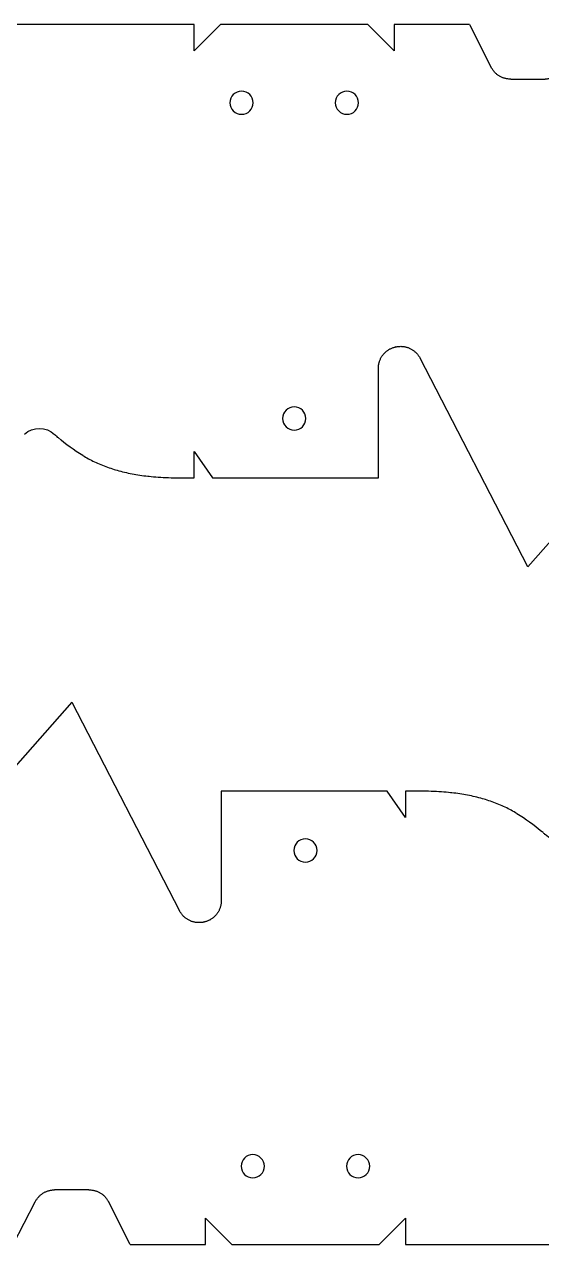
# Model space of a CAD drawing. Header units: millimetres. Extents: x -180 to 2481, y -290 to 1167.
# Drawn here: x 865.5 to 963.7, y 934.7 to 1166.6 of the extents above; entities that cross this region are included whole.
import ezdxf

# ---------------------------------------------------------------- set-up
doc = ezdxf.new("R2010")
doc.units = ezdxf.units.MM

# ---------------------------------------------------------------- blocks, each defined once
blk = doc.blocks.new('Cargo Text')
at = {"color": 7, "ltscale": 0.228325}
blk.add_line((68.5268, 141.828506), (72.703908, 133.70671), dxfattribs=at)
at = {"color": 7, "ltscale": 0.22964}
blk.add_line((90.7457, 141.830906), (86.582317, 133.64301), dxfattribs=at)
at = {"color": 7, "ltscale": 0.356433}
blk.add_line((90.7457, 141.830906), (105.003, 141.834019), dxfattribs=at)
at = {"color": 7, "ltscale": 0.126103}
blk.add_line((105.003, 141.834019), (105.003, 136.789906), dxfattribs=at)
at = {"color": 7, "ltscale": 0.176777}
for p, q in [((105.003, 136.789906), (110.003, 141.789906)), ((138.003, 141.789906), (143.003, 136.789906))]:
    blk.add_line(p, q, dxfattribs=at)
at = {"color": 7}
for p, q in [((110.003, 141.789906), (138.003, 141.789906)), ((143.003, 141.789906), (183.945, 141.789906)), ((79.6398, 38.776306), (100.110721, 78.409251)), ((108.028, 55.669106), (108.027953, 76.454406)), ((139.501956, 55.66919), (108.028, 55.669106))]:
    blk.add_line(p, q, dxfattribs=at)
at = {"color": 7, "ltscale": 0.125}
for p, q in [((143.003, 136.789906), (143.003, 141.789906)), ((143.003, 55.669199), (143.003, 60.669199))]:
    blk.add_line(p, q, dxfattribs=at)
at = {"color": 7, "ltscale": 0.003382}
blk.add_line((72.703908, 133.70671), (72.767521, 133.587328), dxfattribs=at)
at = {"color": 7, "ltscale": 0.003367}
blk.add_line((72.767521, 133.587328), (72.834354, 133.470407), dxfattribs=at)
at = {"color": 7, "ltscale": 0.003345}
blk.add_line((72.834354, 133.470407), (72.904191, 133.356299), dxfattribs=at)
at = {"color": 7, "ltscale": 0.003323}
for p, q in [((72.904191, 133.356299), (72.976968, 133.245057)), ((83.285144, 131.446627), (83.417322, 131.460492))]:
    blk.add_line(p, q, dxfattribs=at)
at = {"color": 7, "ltscale": 0.003303}
for p, q in [((72.976968, 133.245057), (73.052623, 133.13673)), ((83.417322, 131.460492), (83.548234, 131.478251))]:
    blk.add_line(p, q, dxfattribs=at)
at = {"color": 7, "ltscale": 0.003284}
for p, q in [((73.052623, 133.13673), (73.131094, 133.031363)), ((83.548234, 131.478251), (83.67781, 131.499868))]:
    blk.add_line(p, q, dxfattribs=at)
at = {"color": 7, "ltscale": 0.003267}
for p, q in [((73.131094, 133.031363), (73.212317, 132.929002)), ((83.67781, 131.499868), (83.80598, 131.525309)), ((100.458353, 78.965269), (100.382434, 78.858885)), ((105.472087, 80.321708), (105.350782, 80.370358)), ((107.978762, 77.109496), (107.957084, 77.238347))]:
    blk.add_line(p, q, dxfattribs=at)
at = {"color": 7, "ltscale": 0.00325}
blk.add_line((73.212317, 132.929002), (73.296232, 132.82969), dxfattribs=at)
at = {"color": 7, "ltscale": 0.003235}
blk.add_line((73.296232, 132.82969), (73.382777, 132.733466), dxfattribs=at)
at = {"color": 7, "ltscale": 0.003222}
for p, q in [((73.382777, 132.733466), (73.471892, 132.64037)), ((84.057839, 131.587522), (84.181398, 131.624222))]:
    blk.add_line(p, q, dxfattribs=at)
at = {"color": 7, "ltscale": 0.00321}
for p, q in [((73.471892, 132.64037), (73.563518, 132.550439)), ((84.181398, 131.624222), (84.303295, 131.664603)), ((102.634478, 80.492185), (102.511783, 80.454268))]:
    blk.add_line(p, q, dxfattribs=at)
at = {"color": 7, "ltscale": 0.003199}
blk.add_line((73.563518, 132.550439), (73.657595, 132.463709), dxfattribs=at)
at = {"color": 7, "ltscale": 0.00319}
for p, q in [((73.657595, 132.463709), (73.754064, 132.380217)), ((84.42347, 131.708629), (84.541862, 131.756265))]:
    blk.add_line(p, q, dxfattribs=at)
at = {"color": 7, "ltscale": 0.003182}
blk.add_line((73.754064, 132.380217), (73.852869, 132.299995), dxfattribs=at)
at = {"color": 7, "ltscale": 0.003175}
for p, q in [((73.852869, 132.299995), (73.953951, 132.223078)), ((85.418045, 132.262943), (85.51787, 132.341439))]:
    blk.add_line(p, q, dxfattribs=at)
at = {"color": 7, "ltscale": 0.003171}
blk.add_line((73.953951, 132.223078), (74.057254, 132.149498), dxfattribs=at)
at = {"color": 7, "ltscale": 0.003168}
for p, q in [((85.211602, 132.115844), (85.315938, 132.187733)), ((84.885771, 131.920463), (84.996464, 131.982173))]:
    blk.add_line(p, q, dxfattribs=at)
at = {"color": 7, "ltscale": 0.00317}
for p, q in [((85.315938, 132.187733), (85.418045, 132.262943)), ((74.491544, 131.889201), (74.605105, 131.832791))]:
    blk.add_line(p, q, dxfattribs=at)
at = {"color": 7, "ltscale": 0.003181}
blk.add_line((85.51787, 132.341439), (85.615356, 132.423182), dxfattribs=at)
at = {"color": 7, "ltscale": 0.003188}
for p, q in [((85.615356, 132.423182), (85.710449, 132.508136)), ((74.837821, 131.730592), (74.956862, 131.684867))]:
    blk.add_line(p, q, dxfattribs=at)
at = {"color": 7, "ltscale": 0.003197}
for p, q in [((85.710449, 132.508136), (85.803093, 132.596263)), ((74.956862, 131.684867), (75.077614, 131.642767))]:
    blk.add_line(p, q, dxfattribs=at)
at = {"color": 7, "ltscale": 0.003207}
for p, q in [((85.803093, 132.596263), (85.893233, 132.687526)), ((75.077614, 131.642767), (75.200018, 131.604324)), ((101.806615, 80.148741), (101.695152, 80.085215)), ((102.390401, 80.41257), (102.270431, 80.367129)), ((106.940489, 79.291057), (106.852437, 79.384365)), ((107.334718, 78.786086), (107.262231, 78.891932))]:
    blk.add_line(p, q, dxfattribs=at)
at = {"color": 7, "ltscale": 0.003218}
blk.add_line((85.893233, 132.687526), (85.980811, 132.781883), dxfattribs=at)
at = {"color": 7, "ltscale": 0.003231}
for p, q in [((85.980811, 132.781883), (86.065772, 132.879295)), ((103.392524, 80.638555), (103.264096, 80.62395)), ((107.790968, 77.865667), (107.746448, 77.987015))]:
    blk.add_line(p, q, dxfattribs=at)
at = {"color": 7, "ltscale": 0.003246}
blk.add_line((86.065772, 132.879295), (86.148057, 132.979721), dxfattribs=at)
at = {"color": 7, "ltscale": 0.003261}
for p, q in [((86.148057, 132.979721), (86.22761, 133.083117)), ((100.537328, 79.069067), (100.458353, 78.965269)), ((105.591602, 80.269478), (105.472087, 80.321708))]:
    blk.add_line(p, q, dxfattribs=at)
at = {"color": 7, "ltscale": 0.003278}
blk.add_line((86.22761, 133.083117), (86.30437, 133.189437), dxfattribs=at)
at = {"color": 7, "ltscale": 0.003297}
for p, q in [((86.30437, 133.189437), (86.378281, 133.298637)), ((104.977135, 80.494346), (104.849689, 80.52821)), ((100.173721, 78.525092), (100.110721, 78.409251))]:
    blk.add_line(p, q, dxfattribs=at)
at = {"color": 7, "ltscale": 0.003316}
blk.add_line((86.378281, 133.298637), (86.449282, 133.410666), dxfattribs=at)
at = {"color": 7, "ltscale": 0.003336}
blk.add_line((86.449282, 133.410666), (86.517314, 133.525475), dxfattribs=at)
at = {"color": 7, "ltscale": 0.003358}
blk.add_line((86.517314, 133.525475), (86.582317, 133.64301), dxfattribs=at)
at = {"color": 7, "ltscale": 0.003167}
for p, q in [((74.057254, 132.149498), (74.162721, 132.079289)), ((74.379922, 131.949108), (74.491544, 131.889201)), ((84.996464, 131.982173), (85.105092, 132.047312))]:
    blk.add_line(p, q, dxfattribs=at)
at = {"color": 7, "ltscale": 0.003166}
for p, q in [((74.162721, 132.079289), (74.270295, 132.012482)), ((74.270295, 132.012482), (74.379922, 131.949108)), ((85.105092, 132.047312), (85.211602, 132.115844))]:
    blk.add_line(p, q, dxfattribs=at)
at = {"color": 7, "ltscale": 0.003174}
blk.add_line((74.605105, 131.832791), (74.72055, 131.779911), dxfattribs=at)
at = {"color": 7, "ltscale": 0.00318}
blk.add_line((74.72055, 131.779911), (74.837821, 131.730592), dxfattribs=at)
at = {"color": 7, "ltscale": 0.003219}
for p, q in [((75.200018, 131.604324), (75.324016, 131.56957)), ((101.270031, 79.796927), (101.169379, 79.716596)), ((103.009431, 80.582921), (102.883404, 80.556542)), ((106.47191, 79.729381), (106.370081, 79.808216)), ((107.646438, 78.224791), (107.591042, 78.341025))]:
    blk.add_line(p, q, dxfattribs=at)
at = {"color": 7, "ltscale": 0.003233}
blk.add_line((75.324016, 131.56957), (75.449545, 131.538538), dxfattribs=at)
at = {"color": 7, "ltscale": 0.003247}
for p, q in [((75.449545, 131.538538), (75.576543, 131.51126)), ((103.780904, 80.658516), (103.651036, 80.655852)), ((107.902084, 77.492979), (107.868826, 77.618548))]:
    blk.add_line(p, q, dxfattribs=at)
at = {"color": 7, "ltscale": 0.003263}
blk.add_line((75.576543, 131.51126), (75.704947, 131.487767), dxfattribs=at)
at = {"color": 7, "ltscale": 0.003281}
for p, q in [((75.704947, 131.487767), (75.834692, 131.468092)), ((104.431954, 80.611695), (104.301888, 80.629084)), ((108.010341, 76.849267), (107.996522, 76.979766))]:
    blk.add_line(p, q, dxfattribs=at)
at = {"color": 7, "ltscale": 0.003299}
blk.add_line((75.834692, 131.468092), (75.965709, 131.452265), dxfattribs=at)
at = {"color": 7, "ltscale": 0.003319}
blk.add_line((75.965709, 131.452265), (76.097929, 131.440318), dxfattribs=at)
at = {"color": 7, "ltscale": 0.00334}
blk.add_line((76.097929, 131.440318), (76.231282, 131.43228), dxfattribs=at)
at = {"color": 7, "ltscale": 0.003362}
blk.add_line((76.231282, 131.43228), (76.365693, 131.42818), dxfattribs=at)
at = {"color": 7, "ltscale": 0.16291}
blk.add_line((82.8821, 131.428715), (76.365693, 131.42818), dxfattribs=at)
at = {"color": 7, "ltscale": 0.00338}
blk.add_line((82.8821, 131.428715), (83.017291, 131.430707), dxfattribs=at)
at = {"color": 7, "ltscale": 0.003365}
blk.add_line((83.017291, 131.430707), (83.151775, 131.436688), dxfattribs=at)
at = {"color": 7, "ltscale": 0.003343}
blk.add_line((83.151775, 131.436688), (83.285144, 131.446627), dxfattribs=at)
at = {"color": 7, "ltscale": 0.003251}
blk.add_line((83.80598, 131.525309), (83.932678, 131.554539), dxfattribs=at)
at = {"color": 7, "ltscale": 0.003236}
for p, q in [((83.932678, 131.554539), (84.057839, 131.587522)), ((103.52154, 80.649194), (103.392524, 80.638555)), ((107.831775, 77.742811), (107.790968, 77.865667))]:
    blk.add_line(p, q, dxfattribs=at)
at = {"color": 7, "ltscale": 0.0032}
blk.add_line((84.303295, 131.664603), (84.42347, 131.708629), dxfattribs=at)
at = {"color": 7, "ltscale": 0.003183}
blk.add_line((84.541862, 131.756265), (84.658414, 131.807473), dxfattribs=at)
at = {"color": 7, "ltscale": 0.003176}
blk.add_line((84.658414, 131.807473), (84.773069, 131.862217), dxfattribs=at)
at = {"color": 7, "ltscale": 0.003172}
blk.add_line((84.773069, 131.862217), (84.885771, 131.920463), dxfattribs=at)
at = {"color": 7, "ltscale": 0.003274}
for p, q in [((100.382434, 78.858885), (100.309644, 78.750001)), ((105.350782, 80.370358), (105.227787, 80.415378)), ((107.996522, 76.979766), (107.978762, 77.109496))]:
    blk.add_line(p, q, dxfattribs=at)
at = {"color": 7, "ltscale": 0.003254}
for p, q in [((100.619287, 79.170197), (100.537328, 79.069067)), ((105.709228, 80.213719), (105.591602, 80.269478)), ((107.931514, 77.366211), (107.902084, 77.492979))]:
    blk.add_line(p, q, dxfattribs=at)
at = {"color": 7, "ltscale": 0.003248}
for p, q in [((100.704154, 79.268578), (100.619287, 79.170197)), ((105.824869, 80.154484), (105.709228, 80.213719))]:
    blk.add_line(p, q, dxfattribs=at)
at = {"color": 7, "ltscale": 0.003242}
for p, q in [((100.791854, 79.364132), (100.704154, 79.268578)), ((103.651036, 80.655852), (103.52154, 80.649194)), ((105.938431, 80.09183), (105.824869, 80.154484)), ((107.868826, 77.618548), (107.831775, 77.742811))]:
    blk.add_line(p, q, dxfattribs=at)
at = {"color": 7, "ltscale": 0.003237}
for p, q in [((100.882306, 79.456782), (100.791854, 79.364132)), ((106.049822, 80.025815), (105.938431, 80.09183))]:
    blk.add_line(p, q, dxfattribs=at)
at = {"color": 7, "ltscale": 0.003232}
for p, q in [((100.975433, 79.546456), (100.882306, 79.456782)), ((106.158953, 79.956499), (106.049822, 80.025815))]:
    blk.add_line(p, q, dxfattribs=at)
at = {"color": 7, "ltscale": 0.003227}
for p, q in [((101.071151, 79.633083), (100.975433, 79.546456)), ((103.264096, 80.62395), (103.136364, 80.605399)), ((106.265734, 79.883944), (106.158953, 79.956499)), ((107.746448, 77.987015), (107.698256, 78.106756))]:
    blk.add_line(p, q, dxfattribs=at)
at = {"color": 7, "ltscale": 0.003223}
for p, q in [((101.169379, 79.716596), (101.071151, 79.633083)), ((103.136364, 80.605399), (103.009431, 80.582921)), ((106.370081, 79.808216), (106.265734, 79.883944)), ((107.698256, 78.106756), (107.646438, 78.224791))]:
    blk.add_line(p, q, dxfattribs=at)
at = {"color": 7, "ltscale": 0.003216}
for p, q in [((101.373022, 79.874014), (101.270031, 79.796927)), ((102.883404, 80.556542), (102.758386, 80.526286)), ((106.571139, 79.647507), (106.47191, 79.729381)), ((107.591042, 78.341025), (107.532119, 78.455363))]:
    blk.add_line(p, q, dxfattribs=at)
at = {"color": 7, "ltscale": 0.003213}
for p, q in [((101.478265, 79.947796), (101.373022, 79.874014)), ((102.758386, 80.526286), (102.634478, 80.492185)), ((106.667687, 79.562665), (106.571139, 79.647507)), ((107.532119, 78.455363), (107.46972, 78.567713))]:
    blk.add_line(p, q, dxfattribs=at)
at = {"color": 7, "ltscale": 0.003211}
for p, q in [((101.585672, 80.018215), (101.478265, 79.947796)), ((106.761479, 79.474926), (106.667687, 79.562665)), ((107.46972, 78.567713), (107.403901, 78.677984))]:
    blk.add_line(p, q, dxfattribs=at)
at = {"color": 7, "ltscale": 0.003209}
for p, q in [((101.695152, 80.085215), (101.585672, 80.018215)), ((102.511783, 80.454268), (102.390401, 80.41257)), ((106.852437, 79.384365), (106.761479, 79.474926)), ((107.403901, 78.677984), (107.334718, 78.786086))]:
    blk.add_line(p, q, dxfattribs=at)
at = {"color": 7, "ltscale": 0.003206}
for p, q in [((101.919968, 80.208743), (101.806615, 80.148741)), ((102.035118, 80.265173), (101.919968, 80.208743)), ((102.151971, 80.317982), (102.035118, 80.265173)), ((102.270431, 80.367129), (102.151971, 80.317982)), ((107.025562, 79.195079), (106.940489, 79.291057)), ((107.107589, 79.096512), (107.025562, 79.195079)), ((107.1865, 78.995435), (107.107589, 79.096512)), ((107.262231, 78.891932), (107.1865, 78.995435))]:
    blk.add_line(p, q, dxfattribs=at)
at = {"color": 7, "ltscale": 0.003253}
blk.add_line((103.911034, 80.657176), (103.780904, 80.658516), dxfattribs=at)
at = {"color": 7, "ltscale": 0.00326}
for p, q in [((104.041315, 80.651826), (103.911034, 80.657176)), ((107.957084, 77.238347), (107.931514, 77.366211))]:
    blk.add_line(p, q, dxfattribs=at)
at = {"color": 7, "ltscale": 0.003266}
blk.add_line((104.171637, 80.642463), (104.041315, 80.651826), dxfattribs=at)
at = {"color": 7, "ltscale": 0.003273}
blk.add_line((104.301888, 80.629084), (104.171637, 80.642463), dxfattribs=at)
at = {"color": 7, "ltscale": 0.003288}
for p, q in [((104.561722, 80.590299), (104.431954, 80.611695)), ((108.020197, 76.718112), (108.010341, 76.849267))]:
    blk.add_line(p, q, dxfattribs=at)
at = {"color": 7, "ltscale": 0.003296}
for p, q in [((104.691078, 80.564907), (104.561722, 80.590299)), ((108.026072, 76.586413), (108.020197, 76.718112))]:
    blk.add_line(p, q, dxfattribs=at)
at = {"color": 7, "ltscale": 0.00407}
blk.add_line((104.691078, 80.564907), (104.849689, 80.52821), dxfattribs=at)
at = {"color": 7, "ltscale": 0.003289}
for p, q in [((105.103203, 80.456722), (104.977135, 80.494346)), ((100.24005, 78.638707), (100.173721, 78.525092))]:
    blk.add_line(p, q, dxfattribs=at)
at = {"color": 7, "ltscale": 0.003282}
for p, q in [((105.227787, 80.415378), (105.103203, 80.456722)), ((100.309644, 78.750001), (100.24005, 78.638707))]:
    blk.add_line(p, q, dxfattribs=at)
at = {"color": 7, "ltscale": 0.003301}
blk.add_line((108.027953, 76.454406), (108.026072, 76.586413), dxfattribs=at)
at = {"color": 7, "ltscale": 0.004776}
blk.add_line((168.971, 63.426706), (168.8261, 63.302206), dxfattribs=at)
at = {"color": 7, "ltscale": 0.004774}
blk.add_line((169.1117, 63.555806), (168.971, 63.426706), dxfattribs=at)
at = {"color": 7, "ltscale": 0.152597}
blk.add_line((143.003, 60.669199), (139.501956, 55.66919), dxfattribs=at)
at = {"color": 7, "ltscale": 0.008302}
blk.add_line((160.412956, 58.064695), (160.104002, 57.942962), dxfattribs=at)
at = {"color": 7, "ltscale": 0.008264}
blk.add_line((160.71901, 58.189562), (160.412956, 58.064695), dxfattribs=at)
at = {"color": 7, "ltscale": 0.008226}
blk.add_line((161.022148, 58.317536), (160.71901, 58.189562), dxfattribs=at)
at = {"color": 7, "ltscale": 0.008189}
blk.add_line((161.322355, 58.448591), (161.022148, 58.317536), dxfattribs=at)
at = {"color": 7, "ltscale": 0.008153}
blk.add_line((161.619617, 58.582703), (161.322355, 58.448591), dxfattribs=at)
at = {"color": 7, "ltscale": 0.008117}
blk.add_line((161.913921, 58.719847), (161.619617, 58.582703), dxfattribs=at)
at = {"color": 7, "ltscale": 0.008082}
blk.add_line((162.205254, 58.859996), (161.913921, 58.719847), dxfattribs=at)
at = {"color": 7, "ltscale": 0.008048}
blk.add_line((162.493604, 59.003128), (162.205254, 58.859996), dxfattribs=at)
at = {"color": 7, "ltscale": 0.008014}
blk.add_line((162.778958, 59.149216), (162.493604, 59.003128), dxfattribs=at)
at = {"color": 7, "ltscale": 0.007982}
blk.add_line((163.061305, 59.298237), (162.778958, 59.149216), dxfattribs=at)
at = {"color": 7, "ltscale": 0.007949}
blk.add_line((163.340635, 59.450167), (163.061305, 59.298237), dxfattribs=at)
at = {"color": 7, "ltscale": 0.007918}
blk.add_line((163.616936, 59.604982), (163.340635, 59.450167), dxfattribs=at)
at = {"color": 7, "ltscale": 0.007887}
blk.add_line((163.890197, 59.762658), (163.616936, 59.604982), dxfattribs=at)
at = {"color": 7, "ltscale": 0.007869}
blk.add_line((164.160799, 59.923407), (163.890197, 59.762658), dxfattribs=at)
at = {"color": 7, "ltscale": 0.060365}
blk.add_line((145.4176, 55.669206), (143.003, 55.669199), dxfattribs=at)
at = {"color": 7, "ltscale": 0.009099}
blk.add_line((145.781538, 55.670569), (145.4176, 55.669206), dxfattribs=at)
at = {"color": 7, "ltscale": 0.013477}
blk.add_line((146.320601, 55.675721), (145.781538, 55.670569), dxfattribs=at)
at = {"color": 7, "ltscale": 0.013183}
blk.add_line((146.847846, 55.684537), (146.320601, 55.675721), dxfattribs=at)
at = {"color": 7, "ltscale": 0.01291}
blk.add_line((147.364098, 55.696961), (146.847846, 55.684537), dxfattribs=at)
at = {"color": 7, "ltscale": 0.012656}
blk.add_line((147.870074, 55.712939), (147.364098, 55.696961), dxfattribs=at)
at = {"color": 7, "ltscale": 0.012418}
blk.add_line((148.366402, 55.732425), (147.870074, 55.712939), dxfattribs=at)
at = {"color": 7, "ltscale": 0.012194}
blk.add_line((148.85364, 55.755377), (148.366402, 55.732425), dxfattribs=at)
at = {"color": 7, "ltscale": 0.011984}
blk.add_line((149.332281, 55.781757), (148.85364, 55.755377), dxfattribs=at)
at = {"color": 7, "ltscale": 0.011786}
blk.add_line((149.80277, 55.811527), (149.332281, 55.781757), dxfattribs=at)
at = {"color": 7, "ltscale": 0.011598}
blk.add_line((150.265504, 55.844657), (149.80277, 55.811527), dxfattribs=at)
at = {"color": 7, "ltscale": 0.01142}
blk.add_line((150.720843, 55.881115), (150.265504, 55.844657), dxfattribs=at)
at = {"color": 7, "ltscale": 0.011262}
blk.add_line((151.169548, 55.920914), (150.720843, 55.881115), dxfattribs=at)
at = {"color": 7, "ltscale": 0.009591}
blk.add_line((151.5514, 55.957906), (151.169548, 55.920914), dxfattribs=at)
at = {"color": 7, "ltscale": 0.006155}
blk.add_line((151.796277, 55.98339), (151.5514, 55.957906), dxfattribs=at)
at = {"color": 7, "ltscale": 0.00958}
blk.add_line((152.177053, 56.026298), (151.796277, 55.98339), dxfattribs=at)
at = {"color": 7, "ltscale": 0.009537}
blk.add_line((152.555657, 56.072966), (152.177053, 56.026298), dxfattribs=at)
at = {"color": 7, "ltscale": 0.009494}
blk.add_line((152.932065, 56.123373), (152.555657, 56.072966), dxfattribs=at)
at = {"color": 7, "ltscale": 0.009452}
blk.add_line((153.306253, 56.177497), (152.932065, 56.123373), dxfattribs=at)
at = {"color": 7, "ltscale": 0.00941}
blk.add_line((153.6782, 56.235318), (153.306253, 56.177497), dxfattribs=at)
at = {"color": 7, "ltscale": 0.009369}
blk.add_line((154.047882, 56.296814), (153.6782, 56.235318), dxfattribs=at)
at = {"color": 7, "ltscale": 0.009328}
blk.add_line((154.415279, 56.361964), (154.047882, 56.296814), dxfattribs=at)
at = {"color": 7, "ltscale": 0.009288}
blk.add_line((154.780369, 56.430747), (154.415279, 56.361964), dxfattribs=at)
at = {"color": 7, "ltscale": 0.009248}
blk.add_line((155.143133, 56.503142), (154.780369, 56.430747), dxfattribs=at)
at = {"color": 7, "ltscale": 0.009208}
blk.add_line((155.50355, 56.579127), (155.143133, 56.503142), dxfattribs=at)
at = {"color": 7, "ltscale": 0.00917}
blk.add_line((155.861602, 56.658681), (155.50355, 56.579127), dxfattribs=at)
at = {"color": 7, "ltscale": 0.009131}
blk.add_line((156.217269, 56.741782), (155.861602, 56.658681), dxfattribs=at)
at = {"color": 7, "ltscale": 0.009093}
blk.add_line((156.570534, 56.82841), (156.217269, 56.741782), dxfattribs=at)
at = {"color": 7, "ltscale": 0.009056}
blk.add_line((156.921379, 56.918544), (156.570534, 56.82841), dxfattribs=at)
at = {"color": 7, "ltscale": 0.009019}
blk.add_line((157.269787, 57.012161), (156.921379, 56.918544), dxfattribs=at)
at = {"color": 7, "ltscale": 0.008983}
blk.add_line((157.61574, 57.109242), (157.269787, 57.012161), dxfattribs=at)
at = {"color": 7, "ltscale": 0.00896}
blk.add_line((157.9597, 57.209906), (157.61574, 57.109242), dxfattribs=at)
at = {"color": 7, "ltscale": 0.006023}
blk.add_line((158.190271, 57.279815), (157.9597, 57.209906), dxfattribs=at)
at = {"color": 7, "ltscale": 0.008543}
blk.add_line((158.516281, 57.382202), (158.190271, 57.279815), dxfattribs=at)
at = {"color": 7, "ltscale": 0.008501}
blk.add_line((158.839494, 57.487879), (158.516281, 57.382202), dxfattribs=at)
at = {"color": 7, "ltscale": 0.00846}
blk.add_line((159.15989, 57.59682), (158.839494, 57.487879), dxfattribs=at)
at = {"color": 7, "ltscale": 0.00842}
blk.add_line((159.477452, 57.708998), (159.15989, 57.59682), dxfattribs=at)
at = {"color": 7, "ltscale": 0.00838}
blk.add_line((159.792161, 57.824387), (159.477452, 57.708998), dxfattribs=at)
at = {"color": 7, "ltscale": 0.008341}
blk.add_line((160.104002, 57.942962), (159.792161, 57.824387), dxfattribs=at)
at = {"color": 7, "ltscale": 0.423076}
blk.add_line((79.6398, 38.776306), (68.4584, 51.479306), dxfattribs=at)
at = {"color": 7}
for centre in [(114.003, 126.944806), (134.003, 126.944806), (124.003, 66.944806)]:
    blk.add_circle(centre, 2.2, dxfattribs=at)
for centre, radius, start, end in [((172.382034, 60.872676), 4.19255, 47.482953, 133.512686), ((146.382611, 89.380992), 34.406588, 301.111744, 310.715394), ((147.126231, 87.543787), 32.538962, 312.505886, 313.429219)]:
    blk.add_arc(centre, radius, start, end, dxfattribs=at)

msp = doc.modelspace()

# ---------------------------------------------------------------- block references
at = {"xscale": -1}
msp.add_blockref('Cargo Text', (1040.76, 1024.74), dxfattribs=at)
at = {"xscale": -1, "rotation": 180}
msp.add_blockref('Cargo Text', (794.89, 1076.54), dxfattribs=at)

doc.saveas('drawing.dxf')
